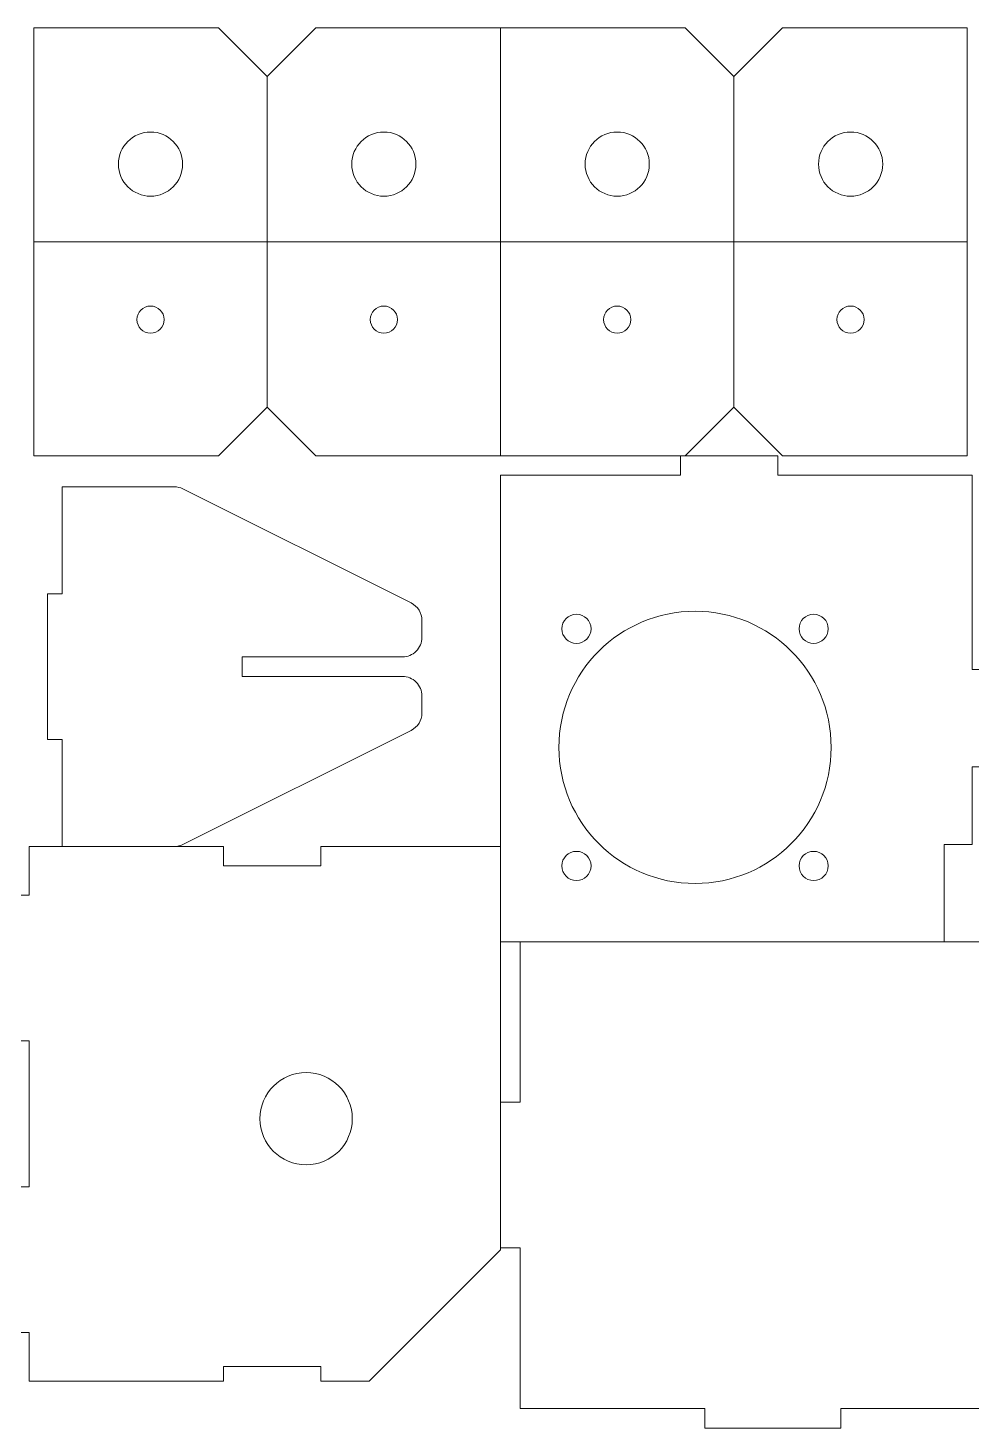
# Model space of a CAD drawing. Header units: millimetres. Extents: x -605 to 605, y -148 to 150.
# Drawn here: x 23.2 to 120.3, y -145.3 to -1.3 of the extents above; entities that cross this region are included whole.
import ezdxf

# ---------------------------------------------------------------- set-up
doc = ezdxf.new("R2010")
doc.units = ezdxf.units.MM
doc.header["$MEASUREMENT"] = 0
doc.layers.add('Default', color=7, linetype='Continuous')
doc.layers.add('PHOTOGATE_OBSTRU', color=7, linetype='Continuous')

msp = doc.modelspace()

# ---------------------------------------------------------------- linework, layer by layer
at = {"layer": 'Default', "color": 250, "lineweight": 9}
for points in [[(47.7904, -6.2501), (47.7904, -23.2501), (23.7904, -23.2501), (23.7904, -1.2501), (42.7904, -1.2501), (47.7904, -6.2501)], [(23.7904, -23.2501), (23.7904, -45.2501), (42.7904, -45.2501), (47.7904, -40.2501), (47.7904, -23.2501), (71.7904, -23.2501), (71.7904, -1.2501), (52.7904, -1.2501), (47.7904, -6.2501)], [(71.7904, -1.2501), (90.7904, -1.2501), (95.7904, -6.2501), (95.7904, -23.2501), (71.7904, -23.2501), (71.7904, -45.2501), (52.7904, -45.2501), (47.7904, -40.2501)], [(71.7904, -45.2501), (90.7904, -45.2501), (95.7904, -40.2501), (95.7904, -23.2501), (119.7904, -23.2501), (119.7904, -1.2501), (100.7904, -1.2501), (95.7904, -6.2501)], [(119.7904, -23.2501), (119.7904, -45.2501), (100.7904, -45.2501), (95.7904, -40.2501)], [(38.2293, -85.4513), (26.7014, -85.4512), (26.7014, -74.4512), (25.2014, -74.4512), (25.2014, -59.4512), (26.7014, -59.4512), (26.7014, -48.4512), (38.2293, -48.4512)], [(39.1237, -48.6623), (62.5958, -60.3984)], [(63.7014, -62.1872), (63.7014, -63.9512)], [(61.7014, -65.9512), (45.2014, -65.9512), (45.2014, -67.9512), (61.7014, -67.9512)], [(63.7014, -69.9512), (63.7014, -71.7151)], [(62.5958, -73.504), (39.1237, -85.24)]]:
    msp.add_lwpolyline(points, dxfattribs=at)
at = {"layer": 'Default', "color": 240, "lineweight": 9}
for points in [[(39.0904, -15.2503), (39.0904, -13.4278), (37.6129, -11.9502), (35.7904, -11.9502), (33.9679, -11.9502), (32.4904, -13.4278), (32.4904, -15.2502), (32.4903, -17.0728), (33.9679, -18.5502), (35.7903, -18.5502), (37.6129, -18.5502), (39.0903, -17.0728), (39.0904, -15.2503)], [(56.4904, -15.2503), (56.4904, -13.4278), (57.968, -11.9502), (59.7904, -11.9502), (61.613, -11.9502), (63.0904, -13.4278), (63.0904, -15.2502), (63.0905, -17.0728), (61.613, -18.5502), (59.7905, -18.5502), (57.968, -18.5502), (56.4905, -17.0728), (56.4904, -15.2503)], [(87.0904, -15.2503), (87.0904, -13.4278), (85.6129, -11.9502), (83.7904, -11.9502), (81.9679, -11.9502), (80.4904, -13.4278), (80.4904, -15.2502), (80.4903, -17.0728), (81.9679, -18.5502), (83.7903, -18.5502), (85.6129, -18.5502), (87.0903, -17.0728), (87.0904, -15.2503)], [(104.4904, -15.2503), (104.4904, -13.4278), (105.968, -11.9502), (107.7904, -11.9502), (109.613, -11.9502), (111.0904, -13.4278), (111.0904, -15.2502), (111.0905, -17.0728), (109.613, -18.5502), (107.7905, -18.5502), (105.968, -18.5502), (104.4905, -17.0728), (104.4904, -15.2503)], [(37.1904, -31.2502), (37.1904, -32.0234), (36.5636, -32.6502), (35.7904, -32.6502), (35.0172, -32.6502), (34.3904, -32.0234), (34.3904, -31.2502), (34.3903, -30.477), (35.0171, -29.8502), (35.7903, -29.8502), (36.5635, -29.8502), (37.1903, -30.477), (37.1904, -31.2502)], [(58.3904, -31.2502), (58.3904, -32.0234), (59.0172, -32.6502), (59.7904, -32.6502), (60.5636, -32.6502), (61.1904, -32.0234), (61.1904, -31.2502), (61.1905, -30.477), (60.5637, -29.8502), (59.7905, -29.8502), (59.0173, -29.8502), (58.3905, -30.477), (58.3904, -31.2502)], [(85.1904, -31.2502), (85.1904, -32.0234), (84.5636, -32.6502), (83.7904, -32.6502), (83.0172, -32.6502), (82.3904, -32.0234), (82.3904, -31.2502), (82.3903, -30.477), (83.0171, -29.8502), (83.7903, -29.8502), (84.5635, -29.8502), (85.1903, -30.477), (85.1904, -31.2502)], [(106.3904, -31.2502), (106.3904, -32.0234), (107.0172, -32.6502), (107.7904, -32.6502), (108.5636, -32.6502), (109.1904, -32.0234), (109.1904, -31.2502), (109.1905, -30.477), (108.5637, -29.8502), (107.7905, -29.8502), (107.0173, -29.8502), (106.3905, -30.477), (106.3904, -31.2502)]]:
    msp.add_open_spline(points, degree=3, knots=[0, 0, 0, 0, 1, 1, 1, 2, 2, 2, 3, 3, 3, 4, 4, 4, 4], dxfattribs=at)
at = {"layer": 'Default', "color": 250, "lineweight": 9}
for points in [[(38.2293, -48.4512), (38.5398, -48.4513), (38.846, -48.5236), (39.1237, -48.6623)], [(62.5958, -60.3984), (63.2734, -60.7373), (63.7014, -61.4298), (63.7014, -62.1872)], [(63.7014, -71.7151), (63.7014, -72.4728), (63.2734, -73.1653), (62.5958, -73.504)], [(39.1237, -85.24), (38.846, -85.379), (38.5398, -85.4513), (38.2293, -85.4513)]]:
    msp.add_open_spline(points, degree=3, dxfattribs=at)
for points in [[(63.7014, -63.9512), (63.7014, -64.4816), (63.4907, -64.9904), (63.1156, -65.3655), (62.7406, -65.7406), (62.2318, -65.9513), (61.7014, -65.9512)], [(61.7014, -67.9512), (62.2318, -67.9513), (62.7406, -68.162), (63.1156, -68.5371), (63.4907, -68.9121), (63.7014, -69.4208), (63.7014, -69.9512)]]:
    msp.add_open_spline(points, degree=3, knots=[0, 0, 0, 0, 1, 1, 1, 2, 2, 2, 2], dxfattribs=at)
at = {"layer": 'PHOTOGATE_OBSTRU', "color": 250, "lineweight": 9}
for points in [[(120.2904, -77.2501), (120.2904, -85.2501), (117.4154, -85.2501), (117.4154, -95.2501), (71.7904, -95.2501), (71.7904, -47.2501), (90.2904, -47.2501), (90.2904, -45.2501), (100.2904, -45.2501), (100.2904, -47.2501), (120.2904, -47.2501), (120.2904, -67.2501), (121.7904, -67.2501), (121.7904, -77.2501), (120.2904, -77.2501)], [(21.7904, -105.4512), (23.2904, -105.4512), (23.2904, -120.4512), (21.7904, -120.4512), (21.7904, -135.4512), (23.2904, -135.4512), (23.2904, -140.4512), (43.2904, -140.4512), (43.2904, -138.9512), (53.2904, -138.9512), (53.2904, -140.4512), (58.2904, -140.4512), (71.7904, -126.9512), (71.7904, -85.4512), (53.2904, -85.4512), (53.2904, -87.4512), (43.2904, -87.4512), (43.2904, -85.4512), (23.2904, -85.4512), (23.2904, -90.4512), (21.7904, -90.4512)], [(71.7904, -126.7501), (73.7904, -126.7501), (73.7904, -143.2701), (92.7904, -143.2701), (92.7904, -145.2701), (106.7904, -145.2701), (106.7904, -143.2701), (125.7904, -143.2701), (125.7904, -126.7501), (127.7904, -126.7501), (127.7904, -111.7501), (125.7904, -111.7501), (125.7904, -95.2501), (73.7904, -95.2501), (73.7904, -111.7501), (71.7904, -111.7501)]]:
    msp.add_lwpolyline(points, dxfattribs=at)
at = {"layer": 'PHOTOGATE_OBSTRU', "color": 240, "lineweight": 9}
for points in [[(105.7904, -75.2501), (105.7904, -67.5182), (99.5224, -61.2502), (91.7905, -61.2501), (84.0585, -61.2501), (77.7905, -67.5181), (77.7904, -75.2501), (77.7904, -82.9821), (84.0584, -89.2501), (91.7904, -89.2501), (99.5224, -89.2502), (105.7904, -82.9822), (105.7904, -75.2502)], [(81.0928, -63.0526), (81.0928, -62.2241), (80.4213, -61.5526), (79.5928, -61.5526), (78.7644, -61.5526), (78.0928, -62.2241), (78.0928, -63.0526), (78.0928, -63.881), (78.7644, -64.5526), (79.5928, -64.5526), (80.4213, -64.5526), (81.0928, -63.881), (81.0928, -63.0526)], [(105.488, -63.0526), (105.488, -62.2241), (104.8165, -61.5526), (103.988, -61.5526), (103.1596, -61.5526), (102.488, -62.2241), (102.488, -63.0526), (102.488, -63.881), (103.1596, -64.5526), (103.988, -64.5526), (104.8164, -64.5526), (105.488, -63.881), (105.488, -63.0526)], [(81.0928, -87.4477), (81.0928, -86.6193), (80.4213, -85.9477), (79.5928, -85.9477), (78.7644, -85.9477), (78.0928, -86.6193), (78.0928, -87.4477), (78.0928, -88.2762), (78.7644, -88.9477), (79.5928, -88.9477), (80.4213, -88.9477), (81.0928, -88.2762), (81.0928, -87.4477)], [(105.488, -87.4477), (105.488, -86.6193), (104.8165, -85.9477), (103.988, -85.9477), (103.1596, -85.9477), (102.488, -86.6193), (102.488, -87.4477), (102.488, -88.2762), (103.1596, -88.9477), (103.988, -88.9477), (104.8164, -88.9477), (105.488, -88.2762), (105.488, -87.4477)], [(51.7904, -118.2012), (54.4137, -118.2012), (56.5403, -116.0746), (56.5404, -113.4512), (56.5404, -110.8279), (54.4137, -108.7012), (51.7904, -108.7012), (49.167, -108.7012), (47.0404, -110.8279), (47.0404, -113.4512), (47.0403, -116.0746), (49.167, -118.2012), (51.7903, -118.2012)]]:
    msp.add_open_spline(points, degree=3, knots=[0, 0, 0, 0, 1, 1, 1, 2, 2, 2, 3, 3, 3, 4, 4, 4, 4], dxfattribs=at)

doc.saveas('drawing.dxf')
